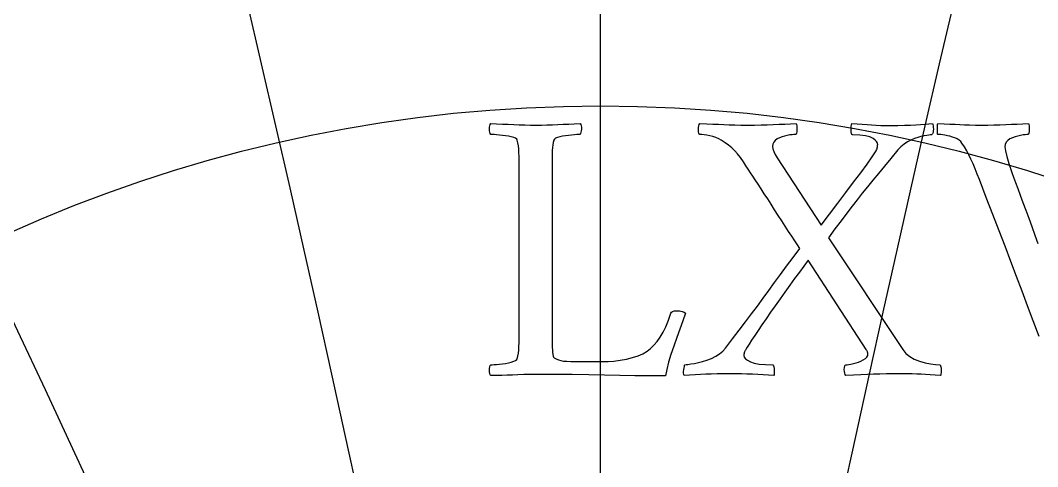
# Model space of a CAD drawing. Header units: millimetres. Extents: x -69 to 69, y -69 to 71.
# Drawn here: x -6.05 to 4.56, y 34.48 to 39.13 of the extents above; entities that cross this region are included whole.
import ezdxf

# ---------------------------------------------------------------- set-up
doc = ezdxf.new("R2010")
doc.units = ezdxf.units.MM
for name, color, linetype in [('CUT_OUTER', 1, 'Continuous'), ('ENGRAVE', 7, 'Continuous'), ('ENGRAVE_FINE', 8, 'Continuous'), ('TEXT', 5, 'Continuous')]:
    doc.layers.add(name, color=color, linetype=linetype)

msp = doc.modelspace()

# ---------------------------------------------------------------- linework, layer by layer
at = {"layer": 'CUT_OUTER'}
msp.add_arc((-0.0002, -0.0002), 69.3899, 142.382592, 87.802904, dxfattribs=at)
at = {"layer": 'ENGRAVE'}
msp.add_lwpolyline([(0, -68.4), (0, 68.4)], dxfattribs=at)
for centre, radius in [((0, 0), 68.4), ((0, 30.8113), 34.3351), ((0, 28.589), 29.7615), ((0, 26.798), 25.6255), ((0, 25.3528), 21.829), ((0, 0), 44.7739), ((0, 24.1917), 18.2971), ((0, 23.2694), 14.9711)]:
    msp.add_circle(centre, radius, dxfattribs=at)
for centre, radius, start, end in [((0, 33.5849), 39.4795, 131.30785, 48.69215), ((0, 37.0825), 45.3808, 158.30757, 21.69243), ((0, 41.5606), 52.3099, 177.16632, 2.83368)]:
    msp.add_arc(centre, radius, start, end, dxfattribs=at)
at = {"layer": 'ENGRAVE_FINE'}
for centre, radius, start, end in [((-326.7411, -36.2572), 331.7816, 3.549067, 18.208032), ((-326.7411, -36.2572), 331.7816, 3.549067, 18.208032), ((326.7411, -36.2572), 331.7816, 161.791968, 176.450933), ((326.7411, -36.2572), 331.7816, 161.791968, 176.450933), ((-158.2911, -36.2572), 168.4499, 7.145895, 36.6736), ((-158.2911, -36.2572), 168.4499, 7.145895, 36.6736), ((158.2911, -36.2572), 168.4499, 143.3264, 172.854105), ((158.2911, -36.2572), 168.4499, 143.3264, 172.854105), ((-99.7891, -36.2572), 115.2265, 10.840654, 55.662821), ((-99.7891, -36.2572), 115.2265, 10.840654, 55.662821), ((99.7891, -36.2572), 115.2265, 124.337179, 169.159346), ((99.7891, -36.2572), 115.2265, 124.337179, 169.159346), ((-68.6608, -36.2572), 89.6303, 14.688568, 75.445741), ((-68.6608, -36.2572), 89.6303, 14.688568, 75.445741), ((68.6608, -36.2572), 89.6303, 104.554259, 165.311432), ((68.6608, -36.2572), 89.6303, 104.554259, 165.311432), ((-48.3433, -36.2572), 75.2088, 18.753071, 96.251491), ((-48.3433, -36.2572), 75.2088, 18.753071, 96.251491), ((48.3433, -36.2572), 75.2088, 83.748509, 161.246929), ((48.3433, -36.2572), 75.2088, 83.748509, 161.246929)]:
    msp.add_arc(centre, radius, start, end, dxfattribs=at)
at = {"layer": 'TEXT'}
for points in [[(-0.5036, 35.9001), (-0.5036, 35.8956), (-0.5036, 35.89), (-0.5036, 35.8835), (-0.5036, 35.8759), (-0.5036, 35.8563), (-0.5036, 35.8339), (-0.5036, 35.8087), (-0.5036, 35.7808), (-0.5034, 35.7521), (-0.5026, 35.7247), (-0.5013, 35.6985), (-0.4996, 35.6736), (-0.497, 35.6519), (-0.4935, 35.6352), (-0.489, 35.6235), (-0.4834, 35.617), (-0.462, 35.6042), (-0.4384, 35.5942), (-0.4125, 35.587), (-0.3843, 35.5826), (-0.3508, 35.5799), (-0.3089, 35.578), (-0.2588, 35.5769), (-0.2002, 35.5765), (0.0222, 35.5765), (0.0803, 35.5782), (0.1411, 35.5831), (0.2047, 35.5913), (0.271, 35.6028), (0.3354, 35.6179), (0.3929, 35.6367), (0.4436, 35.6593), (0.4874, 35.6857), (0.5232, 35.7146), (0.5577, 35.7484), (0.591, 35.7874), (0.623, 35.8314), (0.6534, 35.8819), (0.6821, 35.9406), (0.709, 36.0073), (0.7342, 36.0822), (0.7408, 36.0928), (0.7524, 36.1004), (0.7691, 36.1049), (0.7908, 36.1064), (0.8242, 36.1049), (0.8515, 36.1004), (0.8727, 36.0928), (0.8879, 36.0822), (0.859, 36), (0.8288, 35.9153), (0.7973, 35.8281), (0.7645, 35.7383), (0.7341, 35.6506), (0.7094, 35.5694), (0.6906, 35.4949), (0.6776, 35.4269), (0.518, 35.4274), (0.359, 35.4289), (0.2005, 35.4314), (0.0425, 35.4349), (-0.1203, 35.4385), (-0.2933, 35.441), (-0.4763, 35.4425), (-0.6695, 35.443), (-0.7365, 35.4427), (-0.7999, 35.4415), (-0.8598, 35.4396), (-0.9162, 35.437), (-0.9713, 35.4343), (-1.0275, 35.4324), (-1.0846, 35.4313), (-1.1428, 35.4309), (-1.1497, 35.4405), (-1.1544, 35.4531), (-1.1568, 35.4688), (-1.1569, 35.4875), (-1.1553, 35.5062), (-1.1524, 35.5219), (-1.1482, 35.5346), (-1.1428, 35.5442), (-1.1281, 35.5445), (-1.1084, 35.5457), (-1.0836, 35.5476), (-1.0538, 35.5502), (-1.0218, 35.5539), (-0.9906, 35.5588), (-0.9601, 35.565), (-0.9304, 35.5725), (-0.9045, 35.5808), (-0.8854, 35.5897), (-0.8731, 35.599), (-0.8677, 35.6089), (-0.8605, 35.6349), (-0.855, 35.6645), (-0.8514, 35.6976), (-0.8495, 35.7343), (-0.8486, 35.7735), (-0.848, 35.8142), (-0.8476, 35.8564), (-0.8475, 35.9001), (-0.8475, 37.587), (-0.8476, 37.6308), (-0.848, 37.6734), (-0.8486, 37.7148), (-0.8495, 37.7548), (-0.8514, 37.7924), (-0.855, 37.8261), (-0.8605, 37.8561), (-0.8677, 37.8823), (-0.8731, 37.8936), (-0.8854, 37.9035), (-0.9045, 37.9118), (-0.9304, 37.9187), (-0.9601, 37.9244), (-0.9906, 37.9293), (-1.0218, 37.9335), (-1.0538, 37.9369), (-1.0836, 37.9395), (-1.1084, 37.9414), (-1.1281, 37.9426), (-1.1428, 37.9429), (-1.1482, 37.9526), (-1.1524, 37.9652), (-1.1553, 37.9809), (-1.1569, 37.9996), (-1.1568, 38.0183), (-1.1544, 38.034), (-1.1497, 38.0466), (-1.1428, 38.0562), (-1.0823, 38.0541), (-1.0224, 38.0517), (-0.963, 38.049), (-0.9041, 38.0461), (-0.8457, 38.0434), (-0.7878, 38.0415), (-0.7304, 38.0404), (-0.6735, 38.04), (-0.6152, 38.0404), (-0.5577, 38.0415), (-0.501, 38.0434), (-0.445, 38.0461), (-0.3887, 38.049), (-0.3312, 38.0517), (-0.2724, 38.0541), (-0.2124, 38.0562), (-0.2054, 38.0466), (-0.2007, 38.034), (-0.1983, 38.0183), (-0.1982, 37.9996), (-0.1999, 37.9809), (-0.2028, 37.9652), (-0.2069, 37.9526), (-0.2124, 37.9429), (-0.227, 37.9426), (-0.2468, 37.9414), (-0.2715, 37.9395), (-0.3014, 37.9369), (-0.3332, 37.9335), (-0.3641, 37.9293), (-0.3939, 37.9244), (-0.4227, 37.9187), (-0.448, 37.9118), (-0.4672, 37.9035), (-0.4804, 37.8936), (-0.4874, 37.8823), (-0.4929, 37.8605), (-0.497, 37.8357), (-0.5, 37.8079), (-0.5016, 37.7771), (-0.5025, 37.744), (-0.5031, 37.7093), (-0.5035, 37.6732), (-0.5036, 37.6355), (-0.5036, 37.6294), (-0.5036, 37.6234), (-0.5036, 37.6173), (-0.5036, 37.6112), (-0.5036, 37.6052), (-0.5036, 37.5991), (-0.5036, 37.593), (-0.5036, 37.587)], [(1.5351, 38.04), (1.6064, 38.0404), (1.6747, 38.0415), (1.7399, 38.0434), (1.8021, 38.0461), (1.8625, 38.049), (1.9225, 38.0517), (1.9819, 38.0541), (2.0408, 38.0562), (2.0443, 38.0461), (2.0469, 38.0319), (2.0484, 38.0137), (2.0489, 37.9915), (2.0479, 37.9702), (2.0448, 37.9551), (2.0398, 37.946), (2.0327, 37.9429), (2.0168, 37.9423), (1.9973, 37.9404), (1.9743, 37.9373), (1.9477, 37.9328), (1.9199, 37.9268), (1.8931, 37.9187), (1.8673, 37.9086), (1.8426, 37.8964), (1.8213, 37.8816), (1.8062, 37.8636), (1.7971, 37.8422), (1.794, 37.8175), (1.7971, 37.7935), (1.8062, 37.766), (1.8213, 37.7349), (1.8426, 37.7002), (2.2997, 36.9964), (2.3877, 37.1139), (2.4736, 37.228), (2.5576, 37.3384), (2.6395, 37.4454), (2.7148, 37.5447), (2.779, 37.6325), (2.8321, 37.7086), (2.8741, 37.773), (2.8795, 37.7832), (2.8837, 37.7933), (2.8866, 37.8034), (2.8882, 37.8135), (2.8891, 37.8226), (2.8898, 37.8297), (2.8901, 37.8347), (2.8903, 37.8378), (2.8872, 37.8524), (2.8781, 37.8681), (2.863, 37.8848), (2.8417, 37.9025), (2.8101, 37.9184), (2.7639, 37.9298), (2.7029, 37.9366), (2.6273, 37.9389), (2.6219, 37.9436), (2.6177, 37.9536), (2.6148, 37.9689), (2.6132, 37.9895), (2.6128, 38.0111), (2.6137, 38.0294), (2.6158, 38.0445), (2.6192, 38.0562), (2.6763, 38.0523), (2.73, 38.0486), (2.7804, 38.0452), (2.8276, 38.042), (2.8742, 38.0394), (2.9231, 38.0375), (2.9743, 38.0364), (3.0278, 38.036), (3.1016, 38.0365), (3.1694, 38.038), (3.2311, 38.0405), (3.2867, 38.0441), (3.337, 38.0479), (3.3828, 38.0512), (3.424, 38.0539), (3.4606, 38.0562), (3.4643, 38.0466), (3.4672, 38.034), (3.4694, 38.0183), (3.4707, 37.9996), (3.4704, 37.9806), (3.4672, 37.9642), (3.4613, 37.9503), (3.4525, 37.9389), (3.4415, 37.9383), (3.4247, 37.9364), (3.4021, 37.9332), (3.3737, 37.9288), (3.3416, 37.9222), (3.3079, 37.9126), (3.2728, 37.9), (3.2361, 37.8843), (3.1996, 37.8649), (3.1648, 37.8413), (3.1318, 37.8134), (3.1006, 37.7811), (3.0282, 37.6932), (2.9606, 37.6112), (2.8977, 37.5354), (2.8397, 37.4656), (2.7845, 37.3986), (2.73, 37.3311), (2.6763, 37.2631), (2.6233, 37.1946), (2.5684, 37.1225), (2.509, 37.0439), (2.445, 36.9587), (2.3765, 36.8669), (3.1532, 35.7019), (3.1853, 35.6625), (3.225, 35.6291), (3.2723, 35.6018), (3.3271, 35.5806), (3.3845, 35.5646), (3.4394, 35.5533), (3.4917, 35.5464), (3.5415, 35.5442), (3.5467, 35.5343), (3.5501, 35.5209), (3.5518, 35.504), (3.5517, 35.4835), (3.5505, 35.4635), (3.5491, 35.4481), (3.5475, 35.4372), (3.5456, 35.4309), (3.489, 35.4348), (3.4364, 35.4385), (3.3878, 35.4419), (3.3433, 35.4451), (3.2986, 35.4477), (3.2493, 35.4496), (3.1954, 35.4507), (3.137, 35.4511), (3.0568, 35.4507), (2.9818, 35.4496), (2.9121, 35.4477), (2.8478, 35.4451), (2.7835, 35.4419), (2.7138, 35.4385), (2.6388, 35.4348), (2.5586, 35.4309), (2.5515, 35.441), (2.5464, 35.4552), (2.5434, 35.4734), (2.5424, 35.4956), (2.5434, 35.5169), (2.5464, 35.532), (2.5515, 35.5411), (2.5586, 35.5442), (2.5726, 35.5449), (2.5904, 35.5472), (2.612, 35.551), (2.6374, 35.5563), (2.6644, 35.5633), (2.6905, 35.572), (2.7159, 35.5825), (2.7406, 35.5947), (2.7618, 35.6085), (2.777, 35.6235), (2.7861, 35.6399), (2.7891, 35.6574), (2.7888, 35.6619), (2.7876, 35.667), (2.7857, 35.673), (2.7831, 35.6797), (2.7799, 35.6864), (2.7765, 35.6923), (2.7728, 35.6975), (2.7689, 35.7019), (2.1662, 36.6323), (2.1208, 36.572), (2.0737, 36.5084), (2.0247, 36.4416), (1.974, 36.3714), (1.9228, 36.3), (1.8724, 36.2293), (1.8227, 36.1594), (1.7738, 36.0903), (1.727, 36.0235), (1.6838, 35.9608), (1.6441, 35.9022), (1.608, 35.8475), (1.5763, 35.799), (1.5503, 35.7586), (1.5298, 35.7262), (1.5149, 35.7019), (1.5126, 35.6974), (1.5099, 35.6918), (1.5066, 35.6852), (1.5028, 35.6777), (1.4992, 35.6693), (1.4967, 35.6605), (1.4952, 35.6511), (1.4947, 35.6412), (1.499, 35.6234), (1.5119, 35.6064), (1.5334, 35.5901), (1.5635, 35.5745), (1.6039, 35.5612), (1.6565, 35.5517), (1.7212, 35.5461), (1.7981, 35.5442), (1.8035, 35.5343), (1.8077, 35.5209), (1.8106, 35.504), (1.8122, 35.4835), (1.8126, 35.4635), (1.8117, 35.4481), (1.8096, 35.4372), (1.8062, 35.4309), (1.7513, 35.4348), (1.6959, 35.4385), (1.6401, 35.4419), (1.5837, 35.4451), (1.5273, 35.4477), (1.4714, 35.4496), (1.4161, 35.4507), (1.3612, 35.4511), (1.2871, 35.4507), (1.2186, 35.4496), (1.1557, 35.4477), (1.0983, 35.4451), (1.0431, 35.4419), (0.987, 35.4385), (0.9299, 35.4348), (0.8717, 35.4309), (0.8686, 35.4424), (0.8672, 35.4567), (0.8676, 35.4738), (0.8697, 35.4936), (0.8726, 35.5127), (0.8753, 35.5275), (0.8777, 35.538), (0.8798, 35.5442), (0.8921, 35.545), (0.9127, 35.5477), (0.9416, 35.5521), (0.9789, 35.5583), (1.0212, 35.5669), (1.0649, 35.5785), (1.1101, 35.5932), (1.1569, 35.6109), (1.2018, 35.632), (1.2414, 35.6569), (1.2756, 35.6856), (1.3046, 35.7181), (1.3776, 35.8132), (1.4472, 35.9042), (1.5131, 35.9912), (1.5756, 36.0741), (1.6361, 36.1551), (1.6964, 36.2364), (1.7565, 36.3179), (1.8163, 36.3997), (1.8773, 36.4833), (1.9412, 36.5701), (2.0078, 36.6602), (2.0772, 36.7537), (2.0533, 36.7922), (2.0261, 36.8351), (1.9957, 36.8822), (1.9619, 36.9337), (1.9263, 36.9879), (1.8901, 37.0434), (1.8534, 37.1002), (1.8163, 37.1582), (1.7794, 37.2158), (1.7435, 37.2714), (1.7086, 37.325), (1.6747, 37.3766), (1.6428, 37.4249), (1.614, 37.4686), (1.5882, 37.5078), (1.5655, 37.5425), (1.5469, 37.5708), (1.5336, 37.591), (1.5257, 37.6031), (1.523, 37.6072), (1.491, 37.657), (1.4598, 37.7012), (1.4293, 37.7399), (1.3996, 37.773), (1.3689, 37.8026), (1.3354, 37.8307), (1.2991, 37.8572), (1.2601, 37.8823), (1.2329, 37.8973), (1.2039, 37.9101), (1.1732, 37.9206), (1.1407, 37.9288), (1.1093, 37.935), (1.0816, 37.9394), (1.0577, 37.9421), (1.0376, 37.9429), (1.0305, 37.946), (1.0254, 37.9551), (1.0224, 37.9702), (1.0214, 37.9915), (1.0224, 38.0137), (1.0254, 38.0319), (1.0305, 38.0461), (1.0376, 38.0562), (1.1077, 38.0541), (1.1726, 38.0517), (1.2321, 38.049), (1.2864, 38.0461), (1.3406, 38.0434), (1.4001, 38.0415), (1.465, 38.0404), (1.5351, 38.04)]]:
    msp.add_lwpolyline(points, close=True, dxfattribs=at)
msp.add_lwpolyline([(4.5736, 35.84), (4.5125, 36.0014), (4.4537, 36.157), (4.3958, 36.3103), (4.3374, 36.4649), (4.2785, 36.6208), (4.2191, 36.7779), (4.1575, 36.9397), (4.0922, 37.1096), (4.023, 37.2876), (3.9501, 37.4737), (3.928, 37.5308), (3.9061, 37.5849), (3.8845, 37.636), (3.8631, 37.6841), (3.8413, 37.7296), (3.8181, 37.773), (3.7937, 37.8145), (3.7681, 37.8539), (3.7559, 37.8694), (3.7398, 37.8833), (3.7195, 37.8957), (3.6953, 37.9065), (3.6691, 37.9159), (3.6432, 37.9237), (3.6175, 37.93), (3.5921, 37.9349), (3.5685, 37.9384), (3.5481, 37.9409), (3.531, 37.9424), (3.5173, 37.9429), (3.5155, 37.9464), (3.5142, 37.9566), (3.5135, 37.9737), (3.5132, 37.9976), (3.5135, 38.0217), (3.5142, 38.0395), (3.5155, 38.051), (3.5173, 38.0562), (3.5831, 38.0541), (3.6432, 38.0517), (3.6974, 38.049), (3.7458, 38.0461), (3.7942, 38.0434), (3.8485, 38.0415), (3.9085, 38.0404), (3.9744, 38.04), (3.9744, 38.04), (4.0386, 38.0404), (4.1018, 38.0415), (4.164, 38.0434), (4.2252, 38.0461), (4.2856, 38.049), (4.3455, 38.0517), (4.4049, 38.0541), (4.4638, 38.0562), (4.4672, 38.0462), (4.4694, 38.0324), (4.4703, 38.0149), (4.4699, 37.9935), (4.4683, 37.9729), (4.4654, 37.9576), (4.4612, 37.9476), (4.4557, 37.9429), (4.445, 37.9423), (4.4289, 37.9404), (4.4076, 37.9373), (4.3809, 37.9328), (4.352, 37.9268), (4.3238, 37.9187), (4.2963, 37.9086), (4.2697, 37.8964), (4.2467, 37.8814), (4.2302, 37.8625), (4.2204, 37.8399), (4.2171, 37.8135), (4.2216, 37.7725), (4.2353, 37.7144), (4.258, 37.6391), (4.2899, 37.5465), (4.3075, 37.4984), (4.3278, 37.4429), (4.351, 37.38), (4.3769, 37.3099), (4.4048, 37.2342), (4.434, 37.1546), (4.4645, 37.0713), (4.4962, 36.9842), (4.5287, 36.8952), (4.5614, 36.8063)], dxfattribs=at)

doc.saveas('drawing.dxf')
